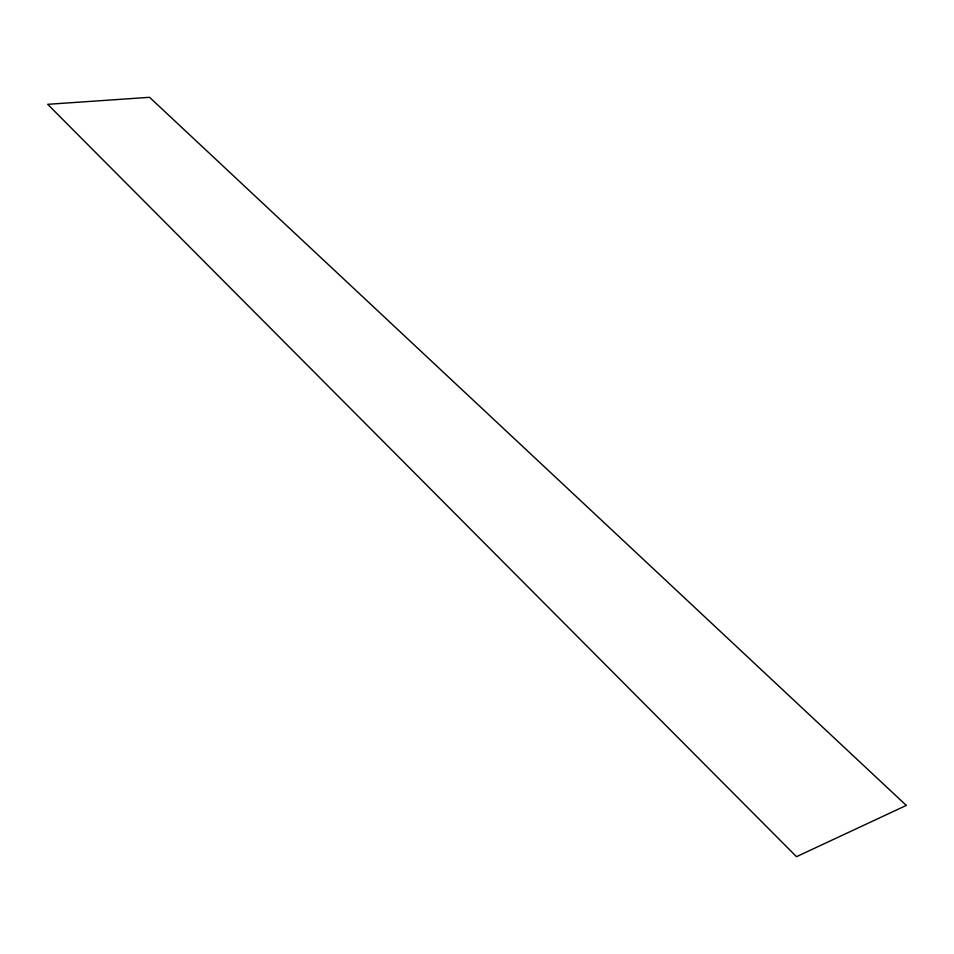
<?xml version="1.0" encoding="UTF-8"?>
<svg xmlns="http://www.w3.org/2000/svg" width="954" height="954" viewBox="0 0 954 954"><rect width="100%" height="100%" fill="white"/><g stroke="black" fill="none" stroke-linecap="round" stroke-linejoin="round"><path stroke-width="1.43" d="M906.3 805.426L796.495 856.68L47.7 104.32L149.575 97.32L906.3 805.426"/></g></svg>
